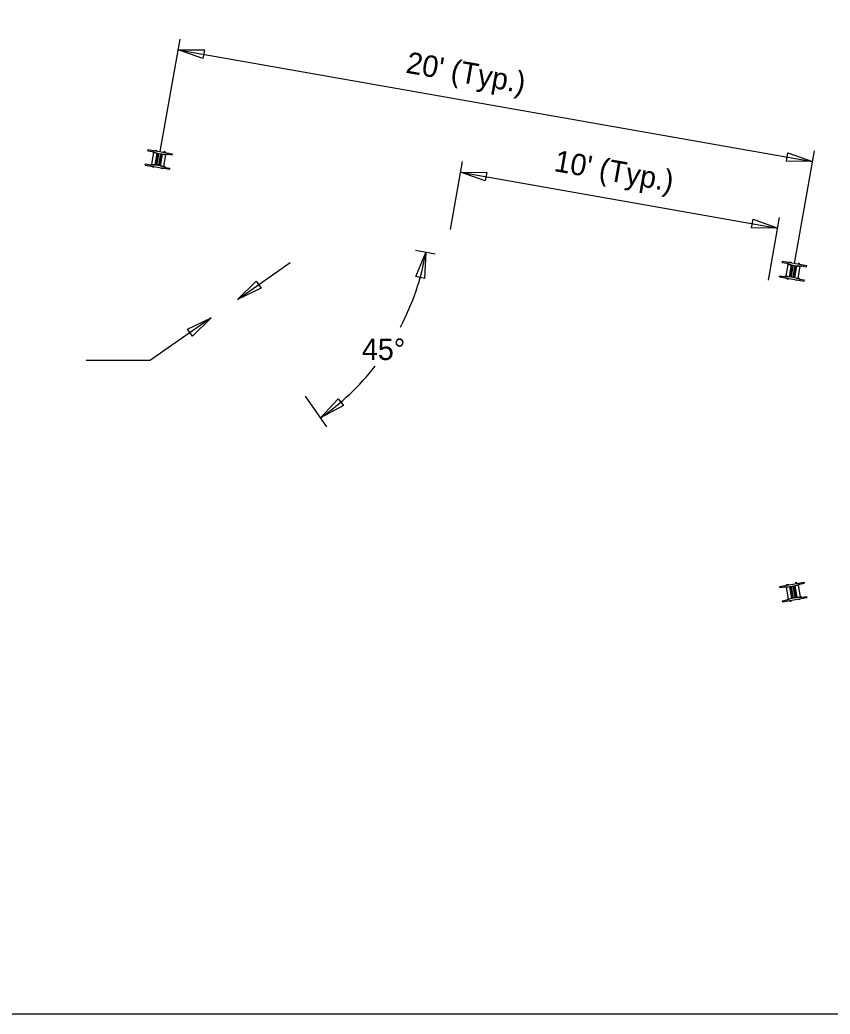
# Model space of a CAD drawing. Extents: x -100 to 2456, y -70 to 1398.
# Drawn here: x 233.9 to 535.9, y -30 to 340.9 of the extents above; entities that cross this region are included whole.
import ezdxf

# ---------------------------------------------------------------- set-up
doc = ezdxf.new("R2010")
doc.units = 0
for name, color, linetype in [('AUX_01', 7, 'Continuous'), ('D_Dimensions', 7, 'Continuous'), ('D_EFL_Border', 7, 'Continuous')]:
    doc.layers.add(name, color=color, linetype=linetype)

msp = doc.modelspace()

# ---------------------------------------------------------------- linework, layer by layer
at = {"layer": 'AUX_01'}
for p, q in [((286.2, 291.71), (293.6, 333.68)), ((292.91, 329.74), (529.41, 288.04)), ((281.56, 292.08), (281.64, 292.51)), ((281.56, 292.08), (283.28, 291.78)), ((281.64, 292.51), (290.76, 290.91)), ((283.08, 287.04), (283.85, 291.36)), ((283.28, 291.78), (283.85, 291.36)), ((283.28, 291.78), (285.08, 291.14)), ((283.85, 291.36), (288.28, 290.58)), ((284.32, 286.83), (285.08, 291.14)), ((284.34, 292.04), (284.38, 292.28)), ((284.38, 292.28), (284.88, 292.2)), ((284.44, 286.91), (285.16, 291.03)), ((285.38, 289.28), (284.77, 288.85)), ((285.42, 289.49), (284.82, 289.07)), ((284.88, 292.2), (284.84, 291.95)), ((285.46, 289.7), (284.85, 289.28)), ((284.87, 289.41), (285.3, 288.8)), ((285.49, 289.91), (284.89, 289.49)), ((284.91, 289.61), (285.33, 289.01)), ((285.53, 290.12), (284.92, 289.69)), ((284.94, 289.82), (285.37, 289.22)), ((284.96, 286.82), (285.67, 290.94)), ((285.57, 290.33), (284.96, 289.9)), ((284.98, 290.03), (285.41, 289.42)), ((285.61, 290.54), (285, 290.11)), ((285.02, 290.24), (285.45, 289.63)), ((285.64, 290.75), (285.03, 290.32)), ((285.06, 290.45), (285.48, 289.84)), ((285.65, 290.94), (285.07, 290.53)), ((285.09, 290.66), (285.52, 290.05)), ((285.45, 290.98), (285.1, 290.74)), ((285.13, 290.87), (285.55, 290.26)), ((285.24, 291.02), (285.14, 290.95)), ((285.16, 291.03), (286.93, 290.72)), ((285.21, 291.02), (285.59, 290.47)), ((285.41, 290.99), (285.63, 290.68)), ((285.62, 290.95), (285.67, 290.89)), ((285.7, 286.69), (286.42, 290.81)), ((286.69, 289.33), (286.08, 288.9)), ((286.72, 289.53), (286.11, 289.1)), ((286.76, 289.74), (286.15, 289.32)), ((286.15, 289.29), (286.58, 288.68)), ((286.18, 289.5), (286.62, 288.89)), ((286.8, 289.95), (286.19, 289.52)), ((286.21, 286.6), (286.93, 290.72)), ((286.84, 290.16), (286.23, 289.73)), ((286.23, 289.71), (286.65, 289.1)), ((286.87, 290.37), (286.26, 289.94)), ((286.26, 289.91), (286.69, 289.31)), ((286.29, 286.48), (287.04, 290.8)), ((286.9, 290.58), (286.29, 290.15)), ((286.29, 290.13), (286.73, 289.52)), ((286.87, 290.73), (286.34, 290.37)), ((286.34, 290.34), (286.75, 289.73)), ((286.66, 290.77), (286.37, 290.58)), ((286.37, 290.55), (286.79, 289.94)), ((286.44, 290.81), (286.41, 290.78)), ((286.41, 290.75), (286.83, 290.14)), ((286.57, 290.78), (286.87, 290.36)), ((286.78, 290.75), (286.9, 290.56)), ((287.04, 290.8), (288.95, 290.78)), ((287.52, 286.27), (288.28, 290.58)), ((287.59, 291.72), (287.54, 291.47)), ((288.08, 291.64), (287.59, 291.72)), ((288.04, 291.39), (288.08, 291.64)), ((288.95, 290.78), (288.28, 290.58)), ((288.95, 290.78), (290.68, 290.48)), ((290.68, 290.48), (290.76, 290.91)), ((522.71, 250.01), (530.11, 291.98)), ((280.61, 286.72), (280.69, 287.15)), ((280.61, 286.72), (289.74, 285.12)), ((280.69, 287.15), (282.41, 286.85)), ((282.41, 286.85), (283.08, 287.04)), ((282.41, 286.85), (284.32, 286.83)), ((283.08, 287.04), (287.52, 286.27)), ((283.33, 286.24), (283.28, 286)), ((283.28, 286), (283.78, 285.91)), ((283.78, 285.91), (283.81, 286.15)), ((284.44, 286.91), (286.21, 286.6)), ((285.06, 287.41), (284.45, 286.98)), ((284.47, 287.11), (284.63, 286.87)), ((285.09, 287.6), (284.49, 287.18)), ((284.51, 287.31), (284.84, 286.83)), ((285.14, 287.82), (284.52, 287.39)), ((284.54, 287.53), (284.98, 286.91)), ((285.16, 288.03), (284.56, 287.6)), ((284.58, 287.73), (285, 287.13)), ((285.01, 287.19), (284.58, 286.88)), ((285.2, 288.24), (284.59, 287.82)), ((284.61, 287.94), (285.05, 287.33)), ((285.23, 288.45), (284.63, 288.02)), ((284.66, 288.15), (285.08, 287.55)), ((285.27, 288.65), (284.67, 288.23)), ((284.69, 288.36), (285.11, 287.75)), ((285.31, 288.87), (284.7, 288.44)), ((284.73, 288.57), (285.16, 287.96)), ((285.34, 289.08), (284.74, 288.64)), ((284.77, 288.78), (285.18, 288.17)), ((284.98, 286.98), (284.79, 286.85)), ((284.8, 288.99), (285.22, 288.38)), ((284.84, 289.19), (285.26, 288.59)), ((286.32, 287.23), (285.71, 286.81)), ((285.71, 286.78), (285.78, 286.67)), ((286.36, 287.44), (285.75, 287.02)), ((285.75, 286.99), (285.99, 286.63)), ((286.39, 287.65), (285.78, 287.23)), ((285.78, 287.2), (286.2, 286.59)), ((286.29, 287.02), (285.78, 286.67)), ((285.81, 287.41), (286.25, 286.8)), ((286.43, 287.86), (285.83, 287.43)), ((286.47, 288.07), (285.86, 287.64)), ((285.86, 287.61), (286.28, 287.01)), ((286.5, 288.28), (285.89, 287.85)), ((285.89, 287.82), (286.32, 287.21)), ((286.55, 288.49), (285.93, 288.06)), ((285.93, 288.04), (286.35, 287.42)), ((285.96, 288.24), (286.39, 287.63)), ((286.58, 288.7), (285.97, 288.27)), ((286.25, 286.82), (285.99, 286.63)), ((286, 288.45), (286.43, 287.84)), ((286.62, 288.91), (286.01, 288.48)), ((286.66, 289.12), (286.04, 288.69)), ((286.04, 288.66), (286.47, 288.05)), ((286.07, 288.87), (286.5, 288.26)), ((286.11, 289.09), (286.53, 288.47)), ((286.21, 286.61), (286.2, 286.59)), ((286.29, 286.48), (288.09, 285.85)), ((286.49, 285.43), (286.53, 285.68)), ((287.03, 285.59), (286.98, 285.34)), ((288.09, 285.85), (287.52, 286.27)), ((288.09, 285.85), (289.81, 285.55)), ((286.98, 285.34), (286.49, 285.43)), ((289.74, 285.12), (289.81, 285.55)), ((518.06, 250.38), (518.14, 250.81)), ((518.06, 250.38), (519.79, 250.07)), ((518.14, 250.81), (527.26, 249.22)), ((519.58, 245.35), (520.35, 249.66)), ((519.79, 250.07), (520.35, 249.66)), ((519.79, 250.07), (521.59, 249.44)), ((520.35, 249.66), (524.79, 248.88)), ((520.83, 245.13), (521.59, 249.44)), ((520.85, 250.34), (520.89, 250.58)), ((520.89, 250.58), (521.39, 250.5)), ((520.94, 245.21), (521.67, 249.33)), ((521.39, 250.5), (521.34, 250.25)), ((521.47, 245.12), (522.18, 249.24)), ((522.08, 248.63), (521.47, 248.2)), ((522.11, 248.84), (521.51, 248.41)), ((521.53, 248.54), (521.95, 247.93)), ((522.15, 249.05), (521.54, 248.62)), ((521.56, 248.75), (521.99, 248.14)), ((522.16, 249.24), (521.58, 248.83)), ((521.6, 248.96), (522.03, 248.36)), ((521.95, 249.28), (521.61, 249.04)), ((521.63, 249.17), (522.06, 248.56)), ((521.75, 249.32), (521.65, 249.25)), ((521.67, 249.33), (523.44, 249.02)), ((521.71, 249.32), (522.1, 248.77)), ((521.92, 249.29), (522.14, 248.98)), ((522.13, 249.25), (522.17, 249.19)), ((522.2, 244.99), (522.92, 249.11)), ((522.72, 244.9), (523.44, 249.02)), ((523.37, 248.68), (522.77, 248.24)), ((522.8, 244.79), (523.55, 249.1)), ((523.41, 248.88), (522.8, 248.45)), ((523.37, 249.03), (522.84, 248.67)), ((522.84, 248.64), (523.26, 248.03)), ((523.16, 249.07), (522.88, 248.87)), ((522.88, 248.85), (523.3, 248.23)), ((522.95, 249.11), (522.91, 249.08)), ((522.91, 249.06), (523.34, 248.44)), ((523.07, 249.08), (523.37, 248.66)), ((523.28, 249.05), (523.41, 248.87)), ((523.55, 249.1), (525.45, 249.08)), ((524.03, 244.57), (524.79, 248.88)), ((524.1, 250.02), (524.05, 249.78)), ((524.59, 249.94), (524.1, 250.02)), ((524.55, 249.69), (524.59, 249.94)), ((525.45, 249.08), (524.79, 248.88)), ((525.45, 249.08), (527.18, 248.78)), ((527.18, 248.78), (527.26, 249.22)), ((517.12, 245.02), (517.2, 245.45)), ((517.12, 245.02), (526.24, 243.41)), ((517.2, 245.45), (518.92, 245.14)), ((518.92, 245.14), (519.58, 245.35)), ((518.92, 245.14), (520.83, 245.13)), ((519.58, 245.35), (524.03, 244.57)), ((520.94, 245.21), (522.72, 244.9)), ((521.57, 245.7), (520.96, 245.28)), ((520.98, 245.41), (521.14, 245.17)), ((521.6, 245.91), (520.99, 245.48)), ((521.64, 246.12), (521.02, 245.69)), ((521.02, 245.62), (521.34, 245.14)), ((521.05, 245.83), (521.48, 245.22)), ((521.67, 246.33), (521.07, 245.91)), ((521.09, 246.03), (521.51, 245.43)), ((521.52, 245.49), (521.09, 245.19)), ((521.71, 246.54), (521.1, 246.12)), ((521.12, 246.24), (521.55, 245.63)), ((521.74, 246.74), (521.14, 246.32)), ((521.16, 246.45), (521.59, 245.85)), ((521.78, 246.95), (521.18, 246.53)), ((521.2, 246.66), (521.62, 246.05)), ((521.82, 247.17), (521.21, 246.74)), ((521.23, 246.87), (521.67, 246.26)), ((521.85, 247.38), (521.24, 246.95)), ((521.89, 247.59), (521.28, 247.16)), ((521.28, 247.08), (521.69, 246.47)), ((521.49, 245.28), (521.3, 245.14)), ((521.31, 247.29), (521.73, 246.68)), ((521.93, 247.8), (521.32, 247.37)), ((521.34, 247.49), (521.77, 246.89)), ((521.96, 248), (521.36, 247.58)), ((521.38, 247.71), (521.8, 247.1)), ((522, 248.21), (521.39, 247.78)), ((522.03, 248.42), (521.42, 247.99)), ((521.42, 247.91), (521.84, 247.3)), ((521.45, 248.12), (521.87, 247.52)), ((521.49, 248.33), (521.92, 247.72)), ((522.83, 245.54), (522.22, 245.11)), ((522.22, 245.08), (522.29, 244.97)), ((522.25, 245.29), (522.5, 244.93)), ((522.87, 245.74), (522.26, 245.32)), ((522.28, 245.5), (522.71, 244.9)), ((522.9, 245.95), (522.29, 245.53)), ((522.8, 245.32), (522.29, 244.97)), ((522.32, 245.7), (522.75, 245.1)), ((522.94, 246.16), (522.33, 245.73)), ((522.98, 246.37), (522.36, 245.94)), ((522.36, 245.91), (522.79, 245.3)), ((523.01, 246.58), (522.4, 246.15)), ((522.4, 246.13), (522.83, 245.51)), ((523.05, 246.79), (522.43, 246.36)), ((522.43, 246.34), (522.86, 245.72)), ((522.47, 246.55), (522.9, 245.93)), ((523.09, 247), (522.48, 246.57)), ((522.75, 245.12), (522.5, 244.93)), ((523.12, 247.21), (522.51, 246.78)), ((522.51, 246.75), (522.94, 246.15)), ((523.16, 247.42), (522.55, 246.99)), ((522.55, 246.96), (522.97, 246.35)), ((522.58, 247.17), (523.01, 246.56)), ((523.2, 247.62), (522.59, 247.2)), ((523.23, 247.83), (522.62, 247.4)), ((522.62, 247.38), (523.04, 246.77)), ((522.65, 247.59), (523.08, 246.98)), ((523.27, 248.04), (522.66, 247.62)), ((522.69, 247.8), (523.12, 247.19)), ((523.31, 248.25), (522.7, 247.83)), ((522.72, 244.91), (522.71, 244.9)), ((523.35, 248.46), (522.73, 248.04)), ((522.73, 248.01), (523.15, 247.4)), ((522.76, 248.21), (523.2, 247.61)), ((522.8, 248.43), (523.23, 247.82)), ((522.8, 244.79), (524.6, 244.15)), ((519.83, 244.53), (519.79, 244.29)), ((519.79, 244.29), (520.28, 244.21)), ((520.28, 244.21), (520.32, 244.45)), ((522.99, 243.73), (523.04, 243.98)), ((523.49, 243.64), (522.99, 243.73)), ((523.53, 243.89), (523.49, 243.64)), ((524.6, 244.15), (524.03, 244.57)), ((524.6, 244.15), (526.32, 243.85)), ((526.24, 243.41), (526.32, 243.85)), ((517.12, 129.56), (526.25, 131.16)), ((519.59, 129.24), (524.03, 130.01)), ((519.8, 130.28), (520.29, 130.37)), ((519.84, 130.04), (519.8, 130.28)), ((520.29, 130.37), (520.33, 130.13)), ((522.8, 129.8), (524.6, 130.43)), ((523.5, 130.94), (523, 130.85)), ((523, 130.85), (523.04, 130.6)), ((523.54, 130.69), (523.5, 130.94)), ((524.6, 130.43), (524.03, 130.01)), ((524.03, 130.01), (524.79, 125.7)), ((524.6, 130.43), (526.32, 130.73)), ((526.25, 131.16), (526.32, 130.73)), ((517.12, 129.56), (517.2, 129.13)), ((517.2, 129.13), (518.92, 129.44)), ((518.92, 129.44), (520.83, 129.45)), ((518.92, 129.44), (519.59, 129.24)), ((519.59, 129.24), (520.36, 124.92)), ((520.83, 129.45), (521.59, 125.14)), ((520.95, 129.37), (522.72, 129.68)), ((520.95, 129.37), (521.67, 125.25)), ((521.57, 128.87), (520.96, 129.3)), ((520.98, 129.17), (521.14, 129.41)), ((521.6, 128.68), (521, 129.1)), ((521.02, 128.97), (521.35, 129.45)), ((521.65, 128.46), (521.03, 128.89)), ((521.05, 128.75), (521.49, 129.37)), ((521.67, 128.25), (521.07, 128.68)), ((521.53, 129.09), (521.09, 129.4)), ((521.09, 128.55), (521.51, 129.15)), ((521.71, 128.04), (521.1, 128.46)), ((521.13, 128.34), (521.56, 128.95)), ((521.74, 127.83), (521.14, 128.26)), ((521.17, 128.13), (521.59, 128.73)), ((521.78, 127.63), (521.18, 128.05)), ((521.2, 127.92), (521.62, 128.53)), ((521.82, 127.41), (521.21, 127.84)), ((521.24, 127.71), (521.67, 128.32)), ((521.85, 127.2), (521.25, 127.64)), ((521.28, 127.5), (521.69, 128.11)), ((521.89, 127), (521.29, 127.43)), ((521.49, 129.3), (521.3, 129.44)), ((521.31, 127.3), (521.73, 127.9)), ((521.93, 126.79), (521.33, 127.21)), ((521.35, 127.09), (521.77, 127.69)), ((521.97, 126.58), (521.36, 127)), ((521.38, 126.87), (521.81, 127.48)), ((522.01, 126.37), (521.4, 126.79)), ((521.42, 126.67), (521.85, 127.27)), ((522.04, 126.16), (521.43, 126.59)), ((521.45, 126.46), (521.88, 127.06)), ((521.47, 129.46), (522.18, 125.34)), ((522.08, 125.95), (521.47, 126.38)), ((521.49, 126.25), (521.92, 126.86)), ((522.12, 125.74), (521.51, 126.17)), ((521.53, 126.04), (521.96, 126.65)), ((521.57, 125.83), (521.99, 126.44)), ((521.61, 125.62), (522.03, 126.23)), ((522.21, 129.59), (522.93, 125.47)), ((522.22, 129.5), (522.29, 129.61)), ((522.83, 129.05), (522.22, 129.47)), ((522.25, 129.29), (522.5, 129.65)), ((522.87, 128.84), (522.26, 129.26)), ((522.29, 129.08), (522.71, 129.69)), ((522.8, 129.26), (522.29, 129.61)), ((522.9, 128.63), (522.29, 129.05)), ((522.33, 128.87), (522.76, 129.48)), ((522.94, 128.42), (522.33, 128.85)), ((522.37, 128.67), (522.79, 129.28)), ((522.98, 128.21), (522.37, 128.64)), ((522.4, 128.46), (522.83, 129.07)), ((523.02, 128), (522.41, 128.43)), ((522.44, 128.25), (522.86, 128.86)), ((523.06, 127.79), (522.44, 128.22)), ((522.47, 128.04), (522.9, 128.65)), ((523.1, 127.58), (522.48, 128.01)), ((522.76, 129.46), (522.5, 129.65)), ((522.51, 127.83), (522.94, 128.44)), ((523.13, 127.37), (522.52, 127.8)), ((522.55, 127.62), (522.98, 128.23)), ((523.17, 127.16), (522.55, 127.59)), ((522.58, 127.41), (523.02, 128.02)), ((523.2, 126.95), (522.59, 127.38)), ((522.62, 127.19), (523.05, 127.81)), ((523.23, 126.75), (522.62, 127.18)), ((522.66, 126.99), (523.09, 127.6)), ((523.27, 126.54), (522.66, 126.96)), ((522.7, 126.78), (523.13, 127.39)), ((523.31, 126.33), (522.7, 126.76)), ((522.72, 129.67), (522.71, 129.69)), ((522.72, 129.68), (523.44, 125.56)), ((522.74, 126.57), (523.16, 127.18)), ((523.35, 126.12), (522.74, 126.55)), ((522.77, 126.37), (523.2, 126.97)), ((523.38, 125.91), (522.78, 126.34)), ((522.8, 129.8), (523.55, 125.48)), ((522.81, 126.15), (523.24, 126.76)), ((523.42, 125.7), (522.81, 126.13)), ((522.85, 125.94), (523.26, 126.55)), ((522.88, 125.73), (523.3, 126.35)), ((522.92, 125.53), (523.34, 126.14)), ((518.07, 124.21), (519.79, 124.5)), ((518.07, 124.21), (518.15, 123.77)), ((518.15, 123.77), (527.27, 125.37)), ((519.79, 124.5), (521.59, 125.14)), ((519.79, 124.5), (520.36, 124.92)), ((520.36, 124.92), (524.79, 125.7)), ((520.85, 124.25), (520.89, 124)), ((520.89, 124), (521.39, 124.09)), ((521.39, 124.09), (521.35, 124.33)), ((522.15, 125.53), (521.54, 125.96)), ((522.17, 125.34), (521.58, 125.75)), ((521.96, 125.3), (521.61, 125.54)), ((521.64, 125.41), (522.06, 126.02)), ((521.75, 125.26), (521.65, 125.33)), ((521.67, 125.25), (523.44, 125.56)), ((521.72, 125.26), (522.1, 125.81)), ((521.92, 125.29), (522.14, 125.6)), ((522.13, 125.33), (522.17, 125.39)), ((523.38, 125.55), (522.85, 125.91)), ((523.17, 125.51), (522.89, 125.7)), ((522.95, 125.48), (522.92, 125.5)), ((523.08, 125.5), (523.38, 125.92)), ((523.29, 125.53), (523.42, 125.72)), ((523.55, 125.48), (525.46, 125.5)), ((524.1, 124.56), (524.06, 124.81)), ((524.59, 124.64), (524.1, 124.56)), ((524.55, 124.89), (524.59, 124.64)), ((525.46, 125.5), (524.79, 125.7)), ((525.46, 125.5), (527.19, 125.8)), ((527.19, 125.8), (527.27, 125.37))]:
    msp.add_line(p, q, dxfattribs=at)
for points in [[(302.09, 326.5), (292.91, 329.74), (302.64, 329.65)], [(284.44, 286.91), (284.96, 286.82), (285.67, 290.94), (285.16, 291.03)], [(285.7, 286.69), (286.21, 286.6), (286.93, 290.72), (286.42, 290.81)], [(520.23, 291.29), (529.41, 288.04), (519.67, 288.13)], [(520.94, 245.21), (521.47, 245.12), (522.18, 249.24), (521.67, 249.33)], [(522.2, 244.99), (522.72, 244.9), (523.44, 249.02), (522.92, 249.11)], [(520.95, 129.37), (521.47, 129.46), (522.18, 125.34), (521.67, 125.25)], [(522.21, 129.59), (522.72, 129.68), (523.44, 125.56), (522.93, 125.47)]]:
    msp.add_lwpolyline(points, close=True, dxfattribs=at)
at = {"layer": 'D_Dimensions'}
for p, q in [((394.38, 262.64), (398.86, 288.02)), ((398.16, 284.07), (516.41, 263.22)), ((512.98, 243.72), (517.11, 267.17)), ((388.71, 253.49), (381.3, 254.79)), ((314.98, 236.61), (334.65, 250.39)), ((305.14, 229.73), (282.6, 213.94)), ((258.59, 213.94), (282.6, 213.94)), ((340.28, 200.48), (348.23, 189.12))]:
    msp.add_line(p, q, dxfattribs=at)
for points in [[(407.34, 280.83), (398.16, 284.07), (407.9, 283.98)], [(507.23, 266.47), (516.41, 263.22), (506.68, 263.32)], [(381.54, 245.09), (385.24, 254.1), (384.66, 244.38)], [(323.77, 240.81), (314.98, 236.61), (321.93, 243.44)], [(296.35, 225.53), (305.14, 229.73), (298.19, 222.9)], [(354.5, 197.04), (345.94, 192.4), (352.54, 199.56)]]:
    msp.add_lwpolyline(points, close=True, dxfattribs=at)
for start, end in [(332.3104, 350.0013), (305, 321.8979)]:
    msp.add_arc((291.12, 270.69), 95.57, start, end, dxfattribs=at)
at = {"layer": 'D_EFL_Border'}
msp.add_lwpolyline([(-100, 1070), (1600, 1070), (1600, -30), (-100, -30)], close=True, dxfattribs=at)

# ---------------------------------------------------------------- texts
at = {"layer": 'AUX_01'}
msp.add_text("20' (Typ.)", height=8, rotation=350.0005, dxfattribs=at).set_placement((377.45, 321.2))
at = {"layer": 'D_Dimensions'}
msp.add_text("10' (Typ.)", height=8, rotation=350, dxfattribs=at).set_placement((432.68, 284.51))
msp.add_text('45°', height=8, dxfattribs=at).set_placement((361.37, 214))

doc.saveas('drawing.dxf')
